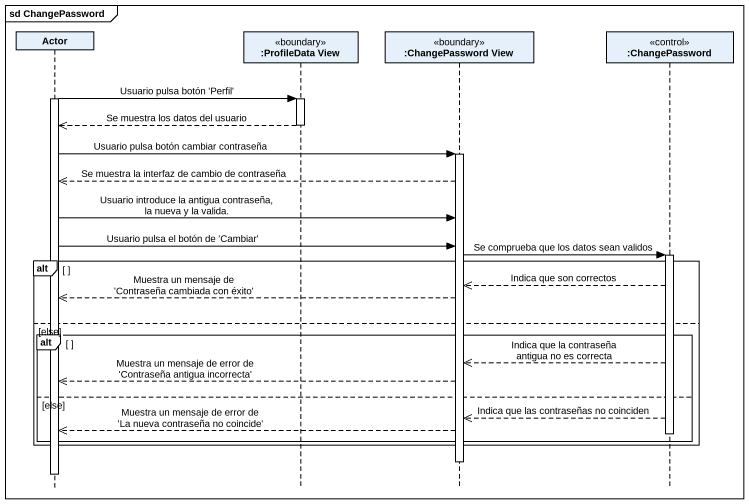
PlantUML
@startuml
mainframe sd ChangePassword
hide footbox
participant "Actor" as Actor_
participant ":ProfileData View" as ProfileData_View <<boundary>>
participant ":ChangePassword View" as ChangePassword_View <<boundary>>
participant ":ChangePassword" as ChangePassword <<control>>

activate Actor_
Actor_ -> ProfileData_View : Usuario pulsa botón 'Perfil'
activate ProfileData_View
ProfileData_View -->> Actor_ : Se muestra los datos del usuario
deactivate ProfileData_View
Actor_ -> ChangePassword_View : Usuario pulsa botón cambiar contraseña
activate ChangePassword_View
ChangePassword_View -->> Actor_ : Se muestra la interfaz de cambio de contraseña
Actor_ -> ChangePassword_View : Usuario introduce la antigua contraseña, la nueva y la valida.
Actor_ -> ChangePassword_View : Usuario pulsa el botón de 'Cambiar'
ChangePassword_View -> ChangePassword : Se comprueba que los datos sean validos
activate ChangePassword
alt
  ChangePassword -->> ChangePassword_View : Indica que son correctos
  ChangePassword_View -->> Actor_ : Muestra un mensaje de 'Contraseña cambiada con éxito'
else else
  alt
    ChangePassword -->> ChangePassword_View : Indica que la contraseña antigua no es correcta
    ChangePassword_View -->> Actor_ : Muestra un mensaje de error de 'Contraseña antigua incorrecta'
  else else
    ChangePassword -->> ChangePassword_View : Indica que las contraseñas no coinciden
    ChangePassword_View -->> Actor_ : Muestra un mensaje de error de 'La nueva contraseña no coincide'
    deactivate ChangePassword
  end
end
deactivate ChangePassword_View
deactivate Actor_
@enduml
